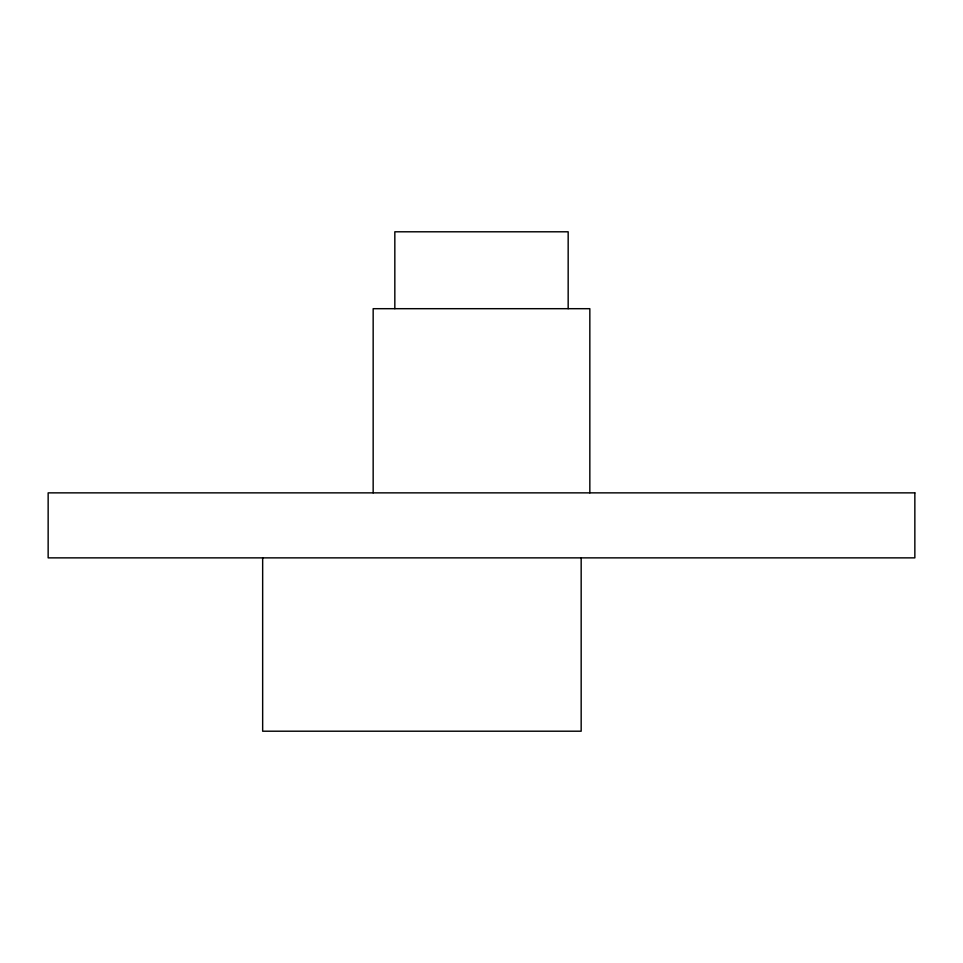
<?xml version="1.0" encoding="UTF-8"?>
<svg xmlns="http://www.w3.org/2000/svg" width="963" height="963" viewBox="0 0 963 963"><rect width="100%" height="100%" fill="white"/><g stroke="black" fill="none" stroke-linecap="round" stroke-linejoin="round"><path stroke-width="1.44" d="M589.838 492.863L589.838 308.69L373.163 308.69L373.163 492.863M581.171 557.866L581.171 731.206L262.658 731.206L262.658 557.866M568.17 308.69L568.17 231.794L394.83 231.794L394.83 308.69M914.85 492.863L48.15 492.863L48.15 557.866L914.85 557.866L914.85 492.863"/></g></svg>
